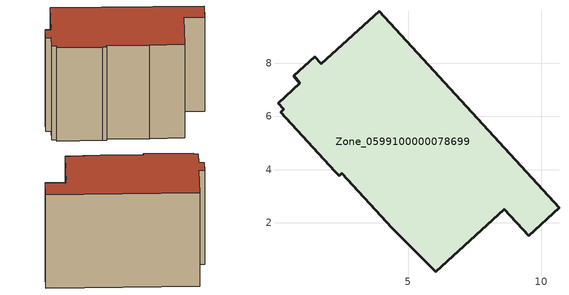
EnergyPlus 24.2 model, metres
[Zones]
Zone_0599100000078699
 floor ground (C_G): 3.91,9.95 10.67,2.57 9.53,1.52 8.62,2.52 6.04,0.17 4.41,1.79 2.52,3.86 2.42,3.77 2.24,3.94 0.22,6.15 0.33,6.26 0.12,6.5 0.94,7.25 0.7,7.52 1.49,8.25 1.74,7.97 z0
 wall outside (C_F): 1.49,8.25 0.7,7.52 0.94,7.25 0.12,6.5 0.33,6.26 0.22,6.15 2.24,3.94 2.42,3.77 2.52,3.86 4.41,1.79 6.04,0.17 8.62,2.52 9.53,1.52 10.67,2.57 3.91,9.95 1.74,7.97 1.49,8.25 z0:6.98
 roof outside (C_R): 6.04,0.17 8.62,2.52 9.53,1.52 10.67,2.57 3.91,9.95 1.74,7.97 1.49,8.25 0.7,7.52 0.94,7.25 0.12,6.5 0.33,6.26 0.22,6.15 2.24,3.94 2.42,3.77 2.52,3.86 4.41,1.79 z6.98
[BUILDING]
Pand.0599100000078699: North Axis=0; Terrain=City; Loads Convergence Tolerance Value=0.04; Temperature Convergence Tolerance Value=0.4; Solar Distribution=FullExterior; Maximum Number of Warmup Days=25; Minimum Number of Warmup Days=1
[Site:Location]
Rotterdam.The.Hague.AP_ZH_NLD Design_Conditions: Latitude=51.96; Longitude=4.45; Time Zone=1; Elevation=-4.5
[SITE:GROUNDTEMPERATURE:BUILDINGSURFACE]
18, 18, 18, 18, 18, 18, 18, 18, 18, 18, 18, 18
[MATERIAL] Thermal Absorptance=0.9; Solar Absorptance=0.7; Visible Absorptance=0.7
Name | Roughness | Thickness | Conductivity | Density | Specific Heat
G.TC.1975-1991 | MediumSmooth | 0.15 | 0.288461 | 540 | 1210
F.TC.1975-1991 | Rough | 0.3 | 0.230769 | 1920 | 840
R.TC.1975-1991 | MediumRough | 0.2 | 0.153846 | 1500 | 1000
[CONSTRUCTION]
C_G: G.TC.1975-1991
C_F: F.TC.1975-1991
C_R: R.TC.1975-1991
[ZONE]
Zone_0599100000078699: Type=1; Multiplier=1; Ceiling Height=Autocalculate; Volume=Autocalculate; Floor Area=autocalculate; Part of Total Floor Area=Yes
[ZONEINFILTRATION:DESIGNFLOWRATE]
Infil_Zone_0599100000078699: Zone or ZoneList or Space or SpaceList=Zone_0599100000078699; Schedule=AlwaysOn; Design Flow Rate Calculation Method=Flow/Area; Flow Rate per Floor Area=0.003; Constant Term Coefficient=1; Temperature Term Coefficient=0; Velocity Term Coefficient=0; Velocity Squared Term Coefficient=0
[HVACTEMPLATE:ZONE:IDEALLOADSAIRSYSTEM]
Zone_0599100000078699: Maximum Heating Supply Air Temperature=50; Minimum Cooling Supply Air Temperature=13; Maximum Heating Supply Air Humidity Ratio=0.0156; Minimum Cooling Supply Air Humidity Ratio=0.0077; Heating Limit=NoLimit; Cooling Limit=NoLimit; Dehumidification Control Type=ConstantSensibleHeatRatio; Cooling Sensible Heat Ratio=0.7; Dehumidification Setpoint=60; Humidification Control Type=None; Humidification Setpoint=30; Outdoor Air Method=None; Outdoor Air Flow Rate per Person=0.00944; Outdoor Air Flow Rate per Zone Floor Area=0; Outdoor Air Flow Rate per Zone=0; Demand Controlled Ventilation Type=None; Outdoor Air Economizer Type=NoEconomizer; Heat Recovery Type=None; Sensible Heat Recovery Effectiveness=0.7; Latent Heat Recovery Effectiveness=0.65
[ZONECONTROL:THERMOSTAT]
ThermostatControl_Zone_0599100000078699: Zone or ZoneList=Zone_0599100000078699; Control Type Schedule=DualSetpointControlType; Control 1=Thermostat_Zone_0599100000078699; Temperature Difference Between Cutout And Setpoint=0
[THERMOSTATSETPOINT:DUALSETPOINT]
Thermostat_Zone_0599100000078699: Heating Setpoint Temperature Schedule=HeatingSetpoint_Zone_0599100000078699; Cooling Setpoint Temperature Schedule=CoolingSetpoint_Zone_0599100000078699
[SCHEDULE:COMPACT]
HeatingSetpoint_Zone_0599100000078699: Through: 12/31, For: AllDays, Until: 24:00, 21
CoolingSetpoint_Zone_0599100000078699: Through: 12/31, For: AllDays, Until: 24:00, 24
DualSetpointControlType: Through: 12/31, For: AllDays, Until: 24:00, 4
AlwaysOn: Through: 12/31, For: AllDays, Until: 24:00, 1
